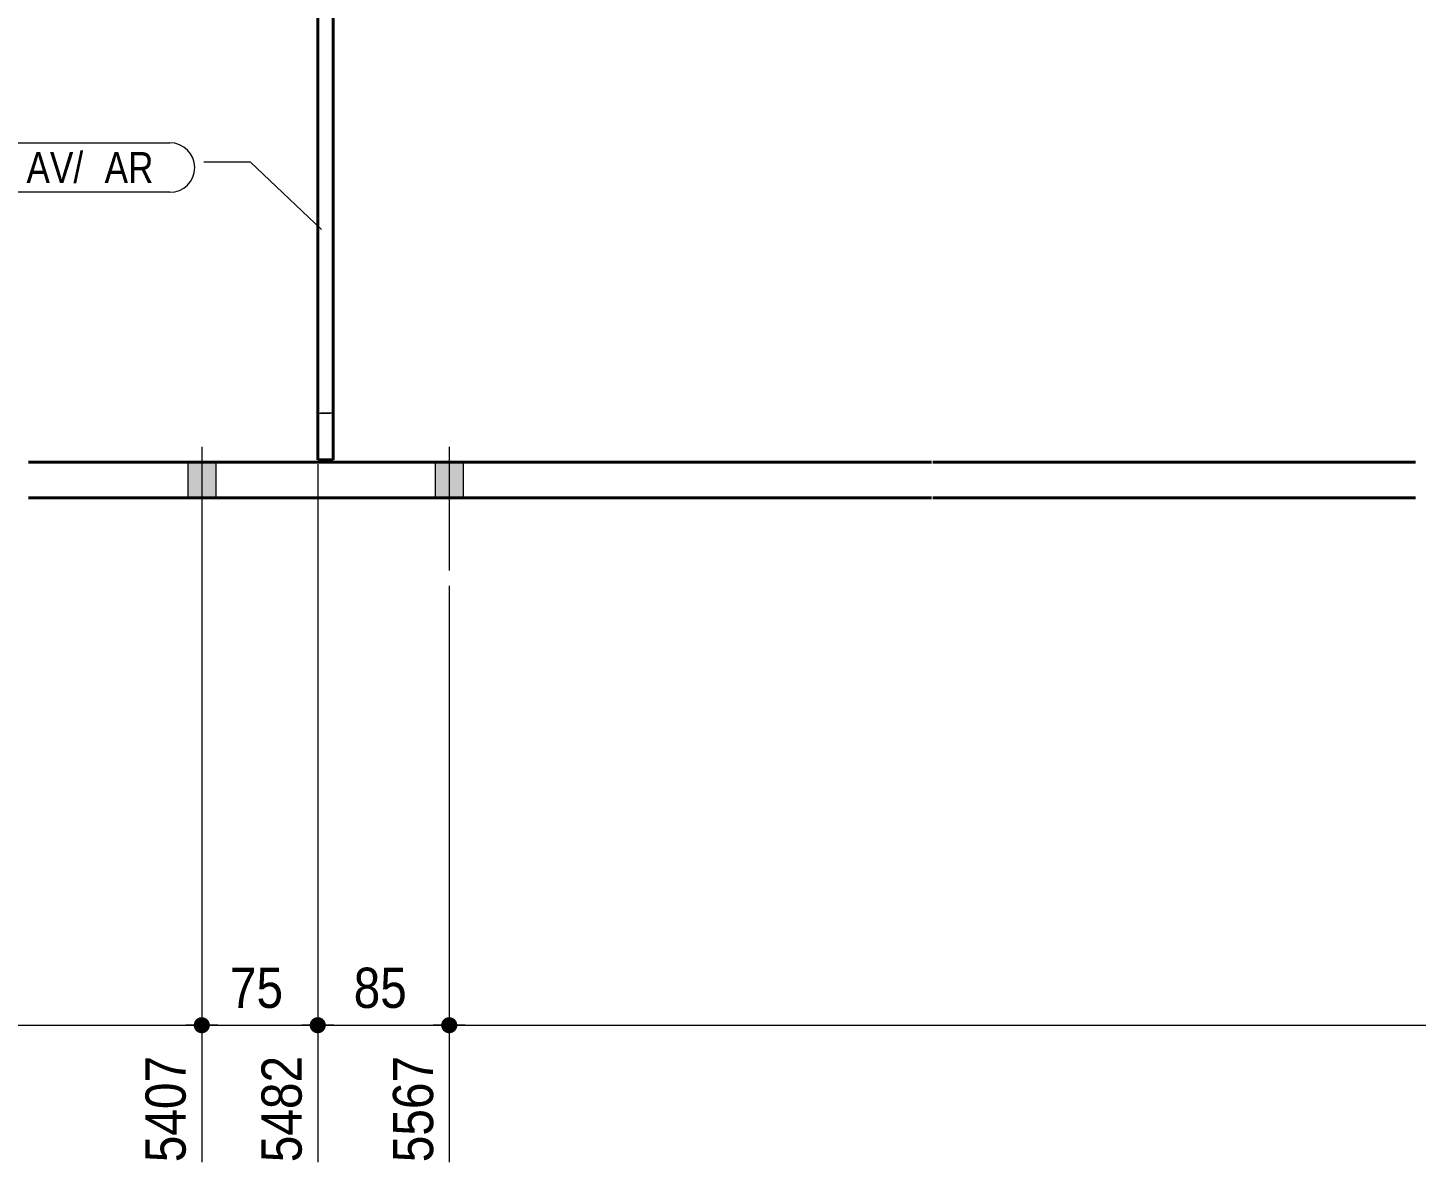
# Model space of a CAD drawing. Header units: millimetres. Extents: x 2 to 584, y 5 to 405.
# Drawn here: x 299.3 to 389.1, y 252.4 to 325.7 of the extents above; entities that cross this region are included whole.
import ezdxf

# ---------------------------------------------------------------- set-up
doc = ezdxf.new("R2010")
doc.units = ezdxf.units.MM
doc.linetypes.add('CACHE2', pattern=[1.190625, 0.79375, -0.396875])
for name, color, linetype, lineweight in [('Boulon', 7, 'Continuous', 0), ('Cache', 7, 'Continuous', 0), ('Cotation', 7, 'Continuous', 0), ('Piece', 2, 'Continuous', 0), ('Repère pièce', 3, 'Continuous', 0)]:
    doc.layers.add(name, color=color, linetype=linetype, lineweight=lineweight)
doc.styles.add('ARIAL', font='ARIAL.TTF')
doc.styles.add('COMIC_SANS_MS', font='COMIC.TTF')

# ---------------------------------------------------------------- blocks, each defined once
blk = doc.blocks.new('*A18')
at = {"layer": 'Boulon'}
for points in [[(311.464, 297.639), (311.464, 295.339), (309.664, 295.339), (309.664, 297.639)], [(311.464, 297.639), (311.464, 295.339), (309.664, 295.339), (309.664, 297.639)], [(327.464, 297.639), (327.464, 295.339), (325.664, 295.339), (325.664, 297.639)], [(327.464, 297.639), (327.464, 295.339), (325.664, 295.339), (325.664, 297.639)]]:
    blk.add_hatch(color=256, dxfattribs=at).paths.add_polyline_path(points, flags=17)
at = {"layer": 'Boulon', "linetype": 'Continuous', "lineweight": 0}
for p, q in [((310.564, 298.639), (310.564, 290.639)), ((310.564, 298.639), (310.564, 290.639)), ((326.564, 298.639), (326.564, 290.639)), ((326.564, 298.639), (326.564, 290.639)), ((309.664, 297.639), (309.664, 295.339)), ((309.664, 297.639), (309.664, 295.339)), ((311.464, 297.639), (311.464, 295.339)), ((311.464, 297.639), (311.464, 295.339)), ((325.664, 297.639), (325.664, 295.339)), ((325.664, 297.639), (325.664, 295.339)), ((327.464, 297.639), (327.464, 295.339)), ((327.464, 297.639), (327.464, 295.339))]:
    blk.add_line(p, q, dxfattribs=at)
blk = doc.blocks.new('*A21')
at = {"layer": 'Piece', "color": 2, "linetype": 'Continuous', "lineweight": 40}
for p, q in [((357.742793, 297.63913), (299.36417, 297.63913)), ((389.036724, 297.63913), (357.842793, 297.63913)), ((299.36417, 295.33913), (357.742793, 295.33913)), ((357.842793, 295.33913), (389.036724, 295.33913))]:
    blk.add_line(p, q, dxfattribs=at)
blk = doc.blocks.new('*A22')
at = {"layer": 'Cache', "color": 7, "linetype": 'CACHE2', "lineweight": 20}
for p, q in [((318.06417, 297.799131), (318.06417, 341.87913)), ((318.06417, 341.87913), (319.06417, 341.87913)), ((319.06417, 297.799131), (319.06417, 341.87913)), ((319.06417, 300.799131), (318.06417, 300.799131)), ((318.06417, 297.799131), (319.06417, 297.799131))]:
    blk.add_line(p, q, dxfattribs=at)
blk = doc.blocks.new('*A23')
at = {"layer": 'Cache', "color": 7, "linetype": 'CACHE2', "lineweight": 20}
blk.add_line((318.06417, 300.799131), (319.06417, 300.799131), dxfattribs=at)
at = {"layer": 'Piece', "color": 2, "linetype": 'Continuous', "lineweight": 40}
for p, q in [((318.06417, 341.87913), (318.06417, 297.799131)), ((319.06417, 341.87913), (318.06417, 341.87913)), ((319.06417, 297.799131), (319.06417, 341.87913)), ((318.06417, 297.799131), (319.06417, 297.799131))]:
    blk.add_line(p, q, dxfattribs=at)
blk = doc.blocks.new('*A90')
at = {"layer": 'Repère pièce', "linetype": 'Continuous', "lineweight": 0}
for p, q in [((294.775474, 318.280126), (308.508092, 318.280126)), ((313.708092, 317.030126), (310.708092, 317.030126)), ((318.304319, 312.686443), (313.708092, 317.030126)), ((308.508092, 315.080126), (294.775474, 315.080126))]:
    blk.add_line(p, q, dxfattribs=at)
for centre, start, end in [((294.775474, 316.680126), 90, 270), ((308.508092, 316.680126), 270, 90)]:
    blk.add_arc(centre, 1.6, start, end, dxfattribs=at)
at = {"layer": 'Repère pièce', "style": 'COMIC_SANS_MS', "width": 0.85}
for s, p in [('2x', (289.373326, 315.180126)), ('79', (295.375474, 315.680126)), ('AV/', (299.231334, 315.680126)), ('AR', (304.281138, 315.680126))]:
    blk.add_text(s, height=2, dxfattribs=at).set_placement(p)
blk = doc.blocks.new('*A98')
at = {"layer": 'Cotation'}
blk.add_hatch(color=256, dxfattribs=at).paths.add_polyline_path([(310.539, 260.732), (310.513, 260.734), (310.488, 260.737), (310.463, 260.741), (310.438, 260.747), (310.413, 260.754), (310.389, 260.762), (310.365, 260.771), (310.342, 260.781), (310.319, 260.793), (310.297, 260.805), (310.275, 260.819), (310.254, 260.834), (310.234, 260.849), (310.215, 260.866), (310.196, 260.884), (310.179, 260.902), (310.162, 260.921), (310.147, 260.942), (310.132, 260.962), (310.118, 260.984), (310.106, 261.006), (310.094, 261.029), (310.084, 261.052), (310.075, 261.076), (310.067, 261.1), (310.06, 261.125), (310.054, 261.15), (310.05, 261.175), (310.047, 261.2), (310.045, 261.226), (310.044, 261.251), (310.045, 261.277), (310.047, 261.302), (310.05, 261.328), (310.054, 261.353), (310.06, 261.378), (310.067, 261.402), (310.075, 261.426), (310.084, 261.45), (310.094, 261.474), (310.106, 261.496), (310.118, 261.519), (310.132, 261.54), (310.147, 261.561), (310.162, 261.581), (310.179, 261.6), (310.196, 261.619), (310.215, 261.637), (310.234, 261.653), (310.254, 261.669), (310.275, 261.684), (310.297, 261.697), (310.319, 261.71), (310.342, 261.721), (310.365, 261.732), (310.389, 261.741), (310.413, 261.749), (310.438, 261.756), (310.463, 261.761), (310.488, 261.766), (310.513, 261.769), (310.539, 261.771), (310.564, 261.771), (310.59, 261.771), (310.615, 261.769), (310.64, 261.766), (310.666, 261.761), (310.691, 261.756), (310.715, 261.749), (310.739, 261.741), (310.763, 261.732), (310.786, 261.721), (310.809, 261.71), (310.832, 261.697), (310.853, 261.684), (310.874, 261.669), (310.894, 261.653), (310.913, 261.637), (310.932, 261.619), (310.949, 261.6), (310.966, 261.581), (310.982, 261.561), (310.997, 261.54), (311.01, 261.519), (311.023, 261.496), (311.034, 261.474), (311.045, 261.45), (311.054, 261.426), (311.062, 261.402), (311.069, 261.378), (311.074, 261.353), (311.079, 261.328), (311.082, 261.302), (311.084, 261.277), (311.084, 261.251), (311.084, 261.226), (311.082, 261.2), (311.079, 261.175), (311.074, 261.15), (311.069, 261.125), (311.062, 261.1), (311.054, 261.076), (311.045, 261.052), (311.034, 261.029), (311.023, 261.006), (311.01, 260.984), (310.997, 260.962), (310.982, 260.942), (310.966, 260.921), (310.949, 260.902), (310.932, 260.884), (310.913, 260.866), (310.894, 260.849), (310.874, 260.834), (310.853, 260.819), (310.832, 260.805), (310.809, 260.793), (310.786, 260.781), (310.763, 260.771), (310.739, 260.762), (310.715, 260.754), (310.691, 260.747), (310.666, 260.741), (310.64, 260.737), (310.615, 260.734), (310.59, 260.732), (310.564, 260.731)], flags=17)
at = {"layer": 'Cotation', "linetype": 'Continuous', "lineweight": 0}
for p, q in [((310.564, 290.951), (310.564, 252.398)), ((310.564, 262.291), (310.564, 260.211)), ((88.105, 261.251), (310.564, 261.251)), ((311.604, 261.251), (309.524, 261.251)), ((310.564, 261.251), (311.604, 261.251))]:
    blk.add_line(p, q, dxfattribs=at)
at = {"layer": 'Cotation'}
blk.add_point((310.564, 261.251), dxfattribs=at)
at = {"layer": 'Cotation', "style": 'ARIAL', "width": 0.85}
blk.add_text('5407', height=2.6, rotation=90.00021, dxfattribs=at).set_placement((309.524, 252.398))
blk = doc.blocks.new('*A99')
at = {"layer": 'Cotation'}
for points in [[(310.539, 260.732), (310.513, 260.734), (310.488, 260.737), (310.463, 260.741), (310.438, 260.747), (310.413, 260.754), (310.389, 260.762), (310.365, 260.771), (310.342, 260.781), (310.319, 260.793), (310.297, 260.805), (310.275, 260.819), (310.254, 260.834), (310.234, 260.849), (310.215, 260.866), (310.196, 260.884), (310.179, 260.902), (310.162, 260.921), (310.147, 260.942), (310.132, 260.962), (310.118, 260.984), (310.106, 261.006), (310.094, 261.029), (310.084, 261.052), (310.075, 261.076), (310.067, 261.1), (310.06, 261.125), (310.054, 261.15), (310.05, 261.175), (310.047, 261.2), (310.045, 261.226), (310.044, 261.251), (310.045, 261.277), (310.047, 261.302), (310.05, 261.328), (310.054, 261.353), (310.06, 261.378), (310.067, 261.402), (310.075, 261.426), (310.084, 261.45), (310.094, 261.474), (310.106, 261.496), (310.118, 261.519), (310.132, 261.54), (310.147, 261.561), (310.162, 261.581), (310.179, 261.6), (310.196, 261.619), (310.215, 261.637), (310.234, 261.653), (310.254, 261.669), (310.275, 261.684), (310.297, 261.697), (310.319, 261.71), (310.342, 261.721), (310.365, 261.732), (310.389, 261.741), (310.413, 261.749), (310.438, 261.756), (310.463, 261.761), (310.488, 261.766), (310.513, 261.769), (310.539, 261.771), (310.564, 261.771), (310.59, 261.771), (310.615, 261.769), (310.64, 261.766), (310.666, 261.761), (310.691, 261.756), (310.715, 261.749), (310.739, 261.741), (310.763, 261.732), (310.786, 261.721), (310.809, 261.71), (310.832, 261.697), (310.853, 261.684), (310.874, 261.669), (310.894, 261.653), (310.913, 261.637), (310.932, 261.619), (310.949, 261.6), (310.966, 261.581), (310.982, 261.561), (310.997, 261.54), (311.01, 261.519), (311.023, 261.496), (311.034, 261.474), (311.045, 261.45), (311.054, 261.426), (311.062, 261.402), (311.069, 261.378), (311.074, 261.353), (311.079, 261.328), (311.082, 261.302), (311.084, 261.277), (311.084, 261.251), (311.084, 261.226), (311.082, 261.2), (311.079, 261.175), (311.074, 261.15), (311.069, 261.125), (311.062, 261.1), (311.054, 261.076), (311.045, 261.052), (311.034, 261.029), (311.023, 261.006), (311.01, 260.984), (310.997, 260.962), (310.982, 260.942), (310.966, 260.921), (310.949, 260.902), (310.932, 260.884), (310.913, 260.866), (310.894, 260.849), (310.874, 260.834), (310.853, 260.819), (310.832, 260.805), (310.809, 260.793), (310.786, 260.781), (310.763, 260.771), (310.739, 260.762), (310.715, 260.754), (310.691, 260.747), (310.666, 260.741), (310.64, 260.737), (310.615, 260.734), (310.59, 260.732), (310.564, 260.731)], [(318.039, 260.732), (318.013, 260.734), (317.988, 260.737), (317.963, 260.741), (317.938, 260.747), (317.913, 260.754), (317.889, 260.762), (317.865, 260.771), (317.842, 260.781), (317.819, 260.793), (317.797, 260.805), (317.775, 260.819), (317.754, 260.834), (317.734, 260.849), (317.715, 260.866), (317.696, 260.884), (317.679, 260.902), (317.662, 260.921), (317.647, 260.942), (317.632, 260.962), (317.618, 260.984), (317.606, 261.006), (317.594, 261.029), (317.584, 261.052), (317.575, 261.076), (317.567, 261.1), (317.56, 261.125), (317.554, 261.15), (317.55, 261.175), (317.547, 261.2), (317.545, 261.226), (317.544, 261.251), (317.545, 261.277), (317.547, 261.302), (317.55, 261.328), (317.554, 261.353), (317.56, 261.378), (317.567, 261.402), (317.575, 261.426), (317.584, 261.45), (317.594, 261.474), (317.606, 261.496), (317.618, 261.519), (317.632, 261.54), (317.647, 261.561), (317.662, 261.581), (317.679, 261.6), (317.696, 261.619), (317.715, 261.637), (317.734, 261.653), (317.754, 261.669), (317.775, 261.684), (317.797, 261.697), (317.819, 261.71), (317.842, 261.721), (317.865, 261.732), (317.889, 261.741), (317.913, 261.749), (317.938, 261.756), (317.963, 261.761), (317.988, 261.766), (318.013, 261.769), (318.039, 261.771), (318.064, 261.771), (318.09, 261.771), (318.115, 261.769), (318.14, 261.766), (318.166, 261.761), (318.191, 261.756), (318.215, 261.749), (318.239, 261.741), (318.263, 261.732), (318.286, 261.721), (318.309, 261.71), (318.332, 261.697), (318.353, 261.684), (318.374, 261.669), (318.394, 261.653), (318.413, 261.637), (318.432, 261.619), (318.449, 261.6), (318.466, 261.581), (318.482, 261.561), (318.497, 261.54), (318.51, 261.519), (318.523, 261.496), (318.534, 261.474), (318.545, 261.45), (318.554, 261.426), (318.562, 261.402), (318.569, 261.378), (318.574, 261.353), (318.579, 261.328), (318.582, 261.302), (318.584, 261.277), (318.584, 261.251), (318.584, 261.226), (318.582, 261.2), (318.579, 261.175), (318.574, 261.15), (318.569, 261.125), (318.562, 261.1), (318.554, 261.076), (318.545, 261.052), (318.534, 261.029), (318.523, 261.006), (318.51, 260.984), (318.497, 260.962), (318.482, 260.942), (318.466, 260.921), (318.449, 260.902), (318.432, 260.884), (318.413, 260.866), (318.394, 260.849), (318.374, 260.834), (318.353, 260.819), (318.332, 260.805), (318.309, 260.793), (318.286, 260.781), (318.263, 260.771), (318.239, 260.762), (318.215, 260.754), (318.191, 260.747), (318.166, 260.741), (318.14, 260.737), (318.115, 260.734), (318.09, 260.732), (318.064, 260.731)]]:
    blk.add_hatch(color=256, dxfattribs=at).paths.add_polyline_path(points, flags=17)
at = {"layer": 'Cotation', "linetype": 'Continuous', "lineweight": 0}
for p, q in [((318.064, 297.518), (318.064, 252.398)), ((310.564, 290.951), (310.564, 252.398)), ((310.564, 262.291), (310.564, 260.211)), ((318.064, 262.291), (318.064, 260.211)), ((311.604, 261.251), (309.524, 261.251)), ((310.564, 261.251), (309.524, 261.251)), ((310.564, 261.251), (318.064, 261.251)), ((319.104, 261.251), (317.024, 261.251)), ((318.064, 261.251), (319.104, 261.251))]:
    blk.add_line(p, q, dxfattribs=at)
at = {"layer": 'Cotation'}
for p in [(310.564, 261.251), (318.064, 261.251)]:
    blk.add_point(p, dxfattribs=at)
at = {"layer": 'Cotation', "style": 'ARIAL', "width": 0.85}
blk.add_text('75', height=2.6, dxfattribs=at).set_placement((312.386, 262.371))
blk.add_text('5482', height=2.6, rotation=90.00021, dxfattribs=at).set_placement((317.024, 252.398))
blk = doc.blocks.new('*A100')
at = {"layer": 'Cotation'}
for points in [[(318.039, 260.732), (318.013, 260.734), (317.988, 260.737), (317.963, 260.741), (317.938, 260.747), (317.913, 260.754), (317.889, 260.762), (317.865, 260.771), (317.842, 260.781), (317.819, 260.793), (317.797, 260.805), (317.775, 260.819), (317.754, 260.834), (317.734, 260.849), (317.715, 260.866), (317.696, 260.884), (317.679, 260.902), (317.662, 260.921), (317.647, 260.942), (317.632, 260.962), (317.618, 260.984), (317.606, 261.006), (317.594, 261.029), (317.584, 261.052), (317.575, 261.076), (317.567, 261.1), (317.56, 261.125), (317.554, 261.15), (317.55, 261.175), (317.547, 261.2), (317.545, 261.226), (317.544, 261.251), (317.545, 261.277), (317.547, 261.302), (317.55, 261.328), (317.554, 261.353), (317.56, 261.378), (317.567, 261.402), (317.575, 261.426), (317.584, 261.45), (317.594, 261.474), (317.606, 261.496), (317.618, 261.519), (317.632, 261.54), (317.647, 261.561), (317.662, 261.581), (317.679, 261.6), (317.696, 261.619), (317.715, 261.637), (317.734, 261.653), (317.754, 261.669), (317.775, 261.684), (317.797, 261.697), (317.819, 261.71), (317.842, 261.721), (317.865, 261.732), (317.889, 261.741), (317.913, 261.749), (317.938, 261.756), (317.963, 261.761), (317.988, 261.766), (318.013, 261.769), (318.039, 261.771), (318.064, 261.771), (318.09, 261.771), (318.115, 261.769), (318.14, 261.766), (318.166, 261.761), (318.191, 261.756), (318.215, 261.749), (318.239, 261.741), (318.263, 261.732), (318.286, 261.721), (318.309, 261.71), (318.332, 261.697), (318.353, 261.684), (318.374, 261.669), (318.394, 261.653), (318.413, 261.637), (318.432, 261.619), (318.449, 261.6), (318.466, 261.581), (318.482, 261.561), (318.497, 261.54), (318.51, 261.519), (318.523, 261.496), (318.534, 261.474), (318.545, 261.45), (318.554, 261.426), (318.562, 261.402), (318.569, 261.378), (318.574, 261.353), (318.579, 261.328), (318.582, 261.302), (318.584, 261.277), (318.584, 261.251), (318.584, 261.226), (318.582, 261.2), (318.579, 261.175), (318.574, 261.15), (318.569, 261.125), (318.562, 261.1), (318.554, 261.076), (318.545, 261.052), (318.534, 261.029), (318.523, 261.006), (318.51, 260.984), (318.497, 260.962), (318.482, 260.942), (318.466, 260.921), (318.449, 260.902), (318.432, 260.884), (318.413, 260.866), (318.394, 260.849), (318.374, 260.834), (318.353, 260.819), (318.332, 260.805), (318.309, 260.793), (318.286, 260.781), (318.263, 260.771), (318.239, 260.762), (318.215, 260.754), (318.191, 260.747), (318.166, 260.741), (318.14, 260.737), (318.115, 260.734), (318.09, 260.732), (318.064, 260.731)], [(326.539, 260.732), (326.513, 260.734), (326.488, 260.737), (326.463, 260.741), (326.438, 260.747), (326.413, 260.754), (326.389, 260.762), (326.365, 260.771), (326.342, 260.781), (326.319, 260.793), (326.297, 260.805), (326.275, 260.819), (326.254, 260.834), (326.234, 260.849), (326.215, 260.866), (326.196, 260.884), (326.179, 260.902), (326.162, 260.921), (326.147, 260.942), (326.132, 260.962), (326.118, 260.984), (326.106, 261.006), (326.094, 261.029), (326.084, 261.052), (326.075, 261.076), (326.067, 261.1), (326.06, 261.125), (326.054, 261.15), (326.05, 261.175), (326.047, 261.2), (326.045, 261.226), (326.044, 261.251), (326.045, 261.277), (326.047, 261.302), (326.05, 261.328), (326.054, 261.353), (326.06, 261.378), (326.067, 261.402), (326.075, 261.426), (326.084, 261.45), (326.094, 261.474), (326.106, 261.496), (326.118, 261.519), (326.132, 261.54), (326.147, 261.561), (326.162, 261.581), (326.179, 261.6), (326.196, 261.619), (326.215, 261.637), (326.234, 261.653), (326.254, 261.669), (326.275, 261.684), (326.297, 261.697), (326.319, 261.71), (326.342, 261.721), (326.365, 261.732), (326.389, 261.741), (326.413, 261.749), (326.438, 261.756), (326.463, 261.761), (326.488, 261.766), (326.513, 261.769), (326.539, 261.771), (326.564, 261.771), (326.59, 261.771), (326.615, 261.769), (326.64, 261.766), (326.666, 261.761), (326.691, 261.756), (326.715, 261.749), (326.739, 261.741), (326.763, 261.732), (326.786, 261.721), (326.809, 261.71), (326.832, 261.697), (326.853, 261.684), (326.874, 261.669), (326.894, 261.653), (326.913, 261.637), (326.932, 261.619), (326.949, 261.6), (326.966, 261.581), (326.982, 261.561), (326.997, 261.54), (327.01, 261.519), (327.023, 261.496), (327.034, 261.474), (327.045, 261.45), (327.054, 261.426), (327.062, 261.402), (327.069, 261.378), (327.074, 261.353), (327.079, 261.328), (327.082, 261.302), (327.084, 261.277), (327.084, 261.251), (327.084, 261.226), (327.082, 261.2), (327.079, 261.175), (327.074, 261.15), (327.069, 261.125), (327.062, 261.1), (327.054, 261.076), (327.045, 261.052), (327.034, 261.029), (327.023, 261.006), (327.01, 260.984), (326.997, 260.962), (326.982, 260.942), (326.966, 260.921), (326.949, 260.902), (326.932, 260.884), (326.913, 260.866), (326.894, 260.849), (326.874, 260.834), (326.853, 260.819), (326.832, 260.805), (326.809, 260.793), (326.786, 260.781), (326.763, 260.771), (326.739, 260.762), (326.715, 260.754), (326.691, 260.747), (326.666, 260.741), (326.64, 260.737), (326.615, 260.734), (326.59, 260.732), (326.564, 260.731)]]:
    blk.add_hatch(color=256, dxfattribs=at).paths.add_polyline_path(points, flags=17)
at = {"layer": 'Cotation', "linetype": 'Continuous', "lineweight": 0}
for p, q in [((318.064, 297.518), (318.064, 252.398)), ((326.564, 289.639), (326.564, 252.398)), ((318.064, 262.291), (318.064, 260.211)), ((326.564, 262.291), (326.564, 260.211)), ((319.104, 261.251), (317.024, 261.251)), ((318.064, 261.251), (317.024, 261.251)), ((318.064, 261.251), (326.564, 261.251)), ((327.604, 261.251), (325.524, 261.251)), ((326.564, 261.251), (327.604, 261.251))]:
    blk.add_line(p, q, dxfattribs=at)
at = {"layer": 'Cotation'}
for p in [(318.064, 261.251), (326.564, 261.251)]:
    blk.add_point(p, dxfattribs=at)
at = {"layer": 'Cotation', "style": 'ARIAL', "width": 0.85}
blk.add_text('85', height=2.6, dxfattribs=at).set_placement((320.386, 262.371))
blk.add_text('5567', height=2.6, rotation=90.00021, dxfattribs=at).set_placement((325.524, 252.398))
blk = doc.blocks.new('*A101')
at = {"layer": 'Cotation'}
blk.add_hatch(color=256, dxfattribs=at).paths.add_polyline_path([(326.539, 260.732), (326.513, 260.734), (326.488, 260.737), (326.463, 260.741), (326.438, 260.747), (326.413, 260.754), (326.389, 260.762), (326.365, 260.771), (326.342, 260.781), (326.319, 260.793), (326.297, 260.805), (326.275, 260.819), (326.254, 260.834), (326.234, 260.849), (326.215, 260.866), (326.196, 260.884), (326.179, 260.902), (326.162, 260.921), (326.147, 260.942), (326.132, 260.962), (326.118, 260.984), (326.106, 261.006), (326.094, 261.029), (326.084, 261.052), (326.075, 261.076), (326.067, 261.1), (326.06, 261.125), (326.054, 261.15), (326.05, 261.175), (326.047, 261.2), (326.045, 261.226), (326.044, 261.251), (326.045, 261.277), (326.047, 261.302), (326.05, 261.328), (326.054, 261.353), (326.06, 261.378), (326.067, 261.402), (326.075, 261.426), (326.084, 261.45), (326.094, 261.474), (326.106, 261.496), (326.118, 261.519), (326.132, 261.54), (326.147, 261.561), (326.162, 261.581), (326.179, 261.6), (326.196, 261.619), (326.215, 261.637), (326.234, 261.653), (326.254, 261.669), (326.275, 261.684), (326.297, 261.697), (326.319, 261.71), (326.342, 261.721), (326.365, 261.732), (326.389, 261.741), (326.413, 261.749), (326.438, 261.756), (326.463, 261.761), (326.488, 261.766), (326.513, 261.769), (326.539, 261.771), (326.564, 261.771), (326.59, 261.771), (326.615, 261.769), (326.64, 261.766), (326.666, 261.761), (326.691, 261.756), (326.715, 261.749), (326.739, 261.741), (326.763, 261.732), (326.786, 261.721), (326.809, 261.71), (326.832, 261.697), (326.853, 261.684), (326.874, 261.669), (326.894, 261.653), (326.913, 261.637), (326.932, 261.619), (326.949, 261.6), (326.966, 261.581), (326.982, 261.561), (326.997, 261.54), (327.01, 261.519), (327.023, 261.496), (327.034, 261.474), (327.045, 261.45), (327.054, 261.426), (327.062, 261.402), (327.069, 261.378), (327.074, 261.353), (327.079, 261.328), (327.082, 261.302), (327.084, 261.277), (327.084, 261.251), (327.084, 261.226), (327.082, 261.2), (327.079, 261.175), (327.074, 261.15), (327.069, 261.125), (327.062, 261.1), (327.054, 261.076), (327.045, 261.052), (327.034, 261.029), (327.023, 261.006), (327.01, 260.984), (326.997, 260.962), (326.982, 260.942), (326.966, 260.921), (326.949, 260.902), (326.932, 260.884), (326.913, 260.866), (326.894, 260.849), (326.874, 260.834), (326.853, 260.819), (326.832, 260.805), (326.809, 260.793), (326.786, 260.781), (326.763, 260.771), (326.739, 260.762), (326.715, 260.754), (326.691, 260.747), (326.666, 260.741), (326.64, 260.737), (326.615, 260.734), (326.59, 260.732), (326.564, 260.731)], flags=17)
at = {"layer": 'Cotation', "linetype": 'Continuous', "lineweight": 0}
for p, q in [((326.564, 289.639), (326.564, 252.398)), ((326.564, 262.291), (326.564, 260.211)), ((327.604, 261.251), (325.524, 261.251)), ((326.564, 261.251), (325.524, 261.251)), ((326.564, 261.251), (461.725, 261.251))]:
    blk.add_line(p, q, dxfattribs=at)
at = {"layer": 'Cotation'}
blk.add_point((326.564, 261.251), dxfattribs=at)

msp = doc.modelspace()

# ---------------------------------------------------------------- block references
at = {"lineweight": 0}
for name in ['*A21', '*A22', '*A23', '*A90', '*A101', '*A18', '*A99', '*A100', '*A98']:
    msp.add_blockref(name, (0, 0), dxfattribs=at)

doc.saveas('drawing.dxf')
